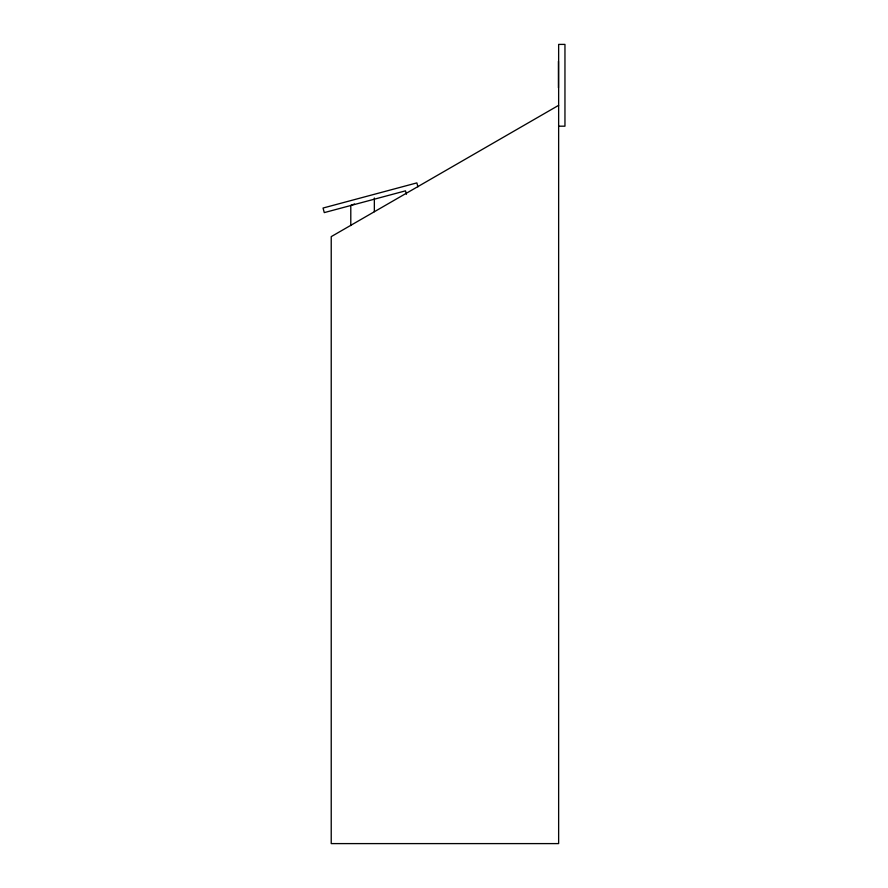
<?xml version="1.0" encoding="UTF-8"?>
<svg xmlns="http://www.w3.org/2000/svg" width="888" height="888" viewBox="0 0 888 888"><rect width="100%" height="100%" fill="white"/><g stroke="black" fill="none" stroke-linecap="round" stroke-linejoin="round"><path stroke-width="1.33" d="M558.641 105.339L331.224 236.63L331.224 843.6L558.641 843.6L558.641 44.4L564.957 44.4L564.957 126.185L558.641 126.185M354.512 204.007L350.793 205.383L350.793 225.53M417.915 186.824L416.861 182.895L323.043 208.036L324.275 212.609L405.505 190.842L406.427 194.272M558.441 61.328L558.441 87.801M374.348 198.035L374.348 211.721"/></g></svg>
